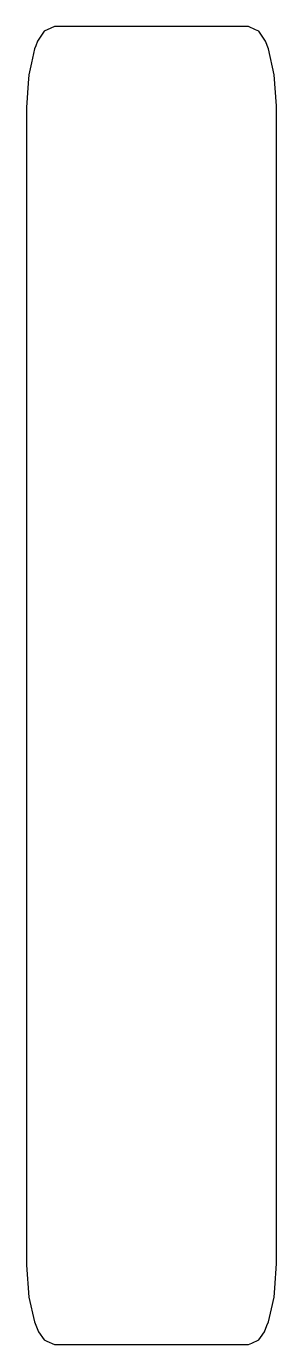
# Model space of a CAD drawing. Header units: metres. Extents: x 3 to 15.4, y -5.3 to 60.
import ezdxf

# ---------------------------------------------------------------- set-up
doc = ezdxf.new("R2010")
doc.units = ezdxf.units.M

msp = doc.modelspace()

# ---------------------------------------------------------------- linework, layer by layer
for p, q in [((3.785, 59.634), (3.556, 59.293)), ((3.882, 59.78), (3.785, 59.634)), ((4.207, 59.933), (3.882, 59.78)), ((4.4, 60.025), (4.207, 59.933)), ((9.917, 60.025), (4.4, 60.025)), ((14, 60.025), (9.917, 60.025)), ((14.347, 59.861), (14, 60.025)), ((14.518, 59.78), (14.347, 59.861)), ((14.844, 59.293), (14.518, 59.78)), ((3.4, 58.906), (3.249, 58.217)), ((3.464, 59.065), (3.4, 58.906)), ((3.556, 59.293), (3.464, 59.065)), ((15, 58.906), (14.844, 59.293)), ((15.28, 57.625), (15, 58.906)), ((3.249, 58.217), (3.12, 57.625)), ((3.12, 57.625), (3.089, 57.21)), ((15.393, 56.085), (15.28, 57.625)), ((3.089, 57.21), (3.001, 56)), ((3.001, 56), (3.001, 44.967)), ((15.399, 56), (15.393, 56.085)), ((15.399, 55.58), (15.399, 56)), ((15.399, 44.548), (15.399, 55.58)), ((3.001, 44.967), (3.001, 44.548)), ((3.001, 44.548), (3.001, 33.515)), ((15.399, 44.128), (15.399, 44.548)), ((15.399, 33.095), (15.399, 44.128)), ((3.001, 33.515), (3.001, 33.095)), ((3.001, 33.095), (3.001, 22.062)), ((15.399, 32.676), (15.399, 33.095)), ((15.399, 21.643), (15.399, 32.676)), ((3.001, 22.062), (3.001, 21.643)), ((3.001, 21.643), (3.001, 10.61)), ((15.399, 21.223), (15.399, 21.643)), ((15.399, 10.19), (15.399, 21.223)), ((3.001, 10.61), (3.001, 10.19)), ((3.001, 10.19), (3.001, -0.843)), ((15.399, 9.771), (15.399, 10.19)), ((15.399, -1.262), (15.399, 9.771)), ((3.001, -0.843), (3.001, -1.262)), ((3.001, -1.262), (3.008, -1.352)), ((15.307, -2.49), (15.399, -1.262)), ((3.008, -1.352), (3.126, -2.932)), ((15.274, -2.932), (15.307, -2.49)), ((3.126, -2.932), (3.4, -4.15)), ((15.144, -3.51), (15.274, -2.932)), ((15, -4.15), (15.144, -3.51)), ((3.4, -4.15), (3.607, -4.647)), ((14.793, -4.647), (14.918, -4.347)), ((14.918, -4.347), (15, -4.15)), ((3.607, -4.647), (3.882, -5.048)), ((3.882, -5.048), (4.018, -5.111)), ((4.018, -5.111), (4.4, -5.288)), ((14, -5.288), (14.166, -5.211)), ((14.166, -5.211), (14.518, -5.048)), ((14.518, -5.048), (14.597, -4.933)), ((14.597, -4.933), (14.793, -4.647)), ((4.4, -5.288), (7.872, -5.288)), ((7.872, -5.288), (14, -5.288)), ((7.872, -5.288), (7.872, -5.288))]:
    msp.add_line(p, q)

doc.saveas('drawing.dxf')
